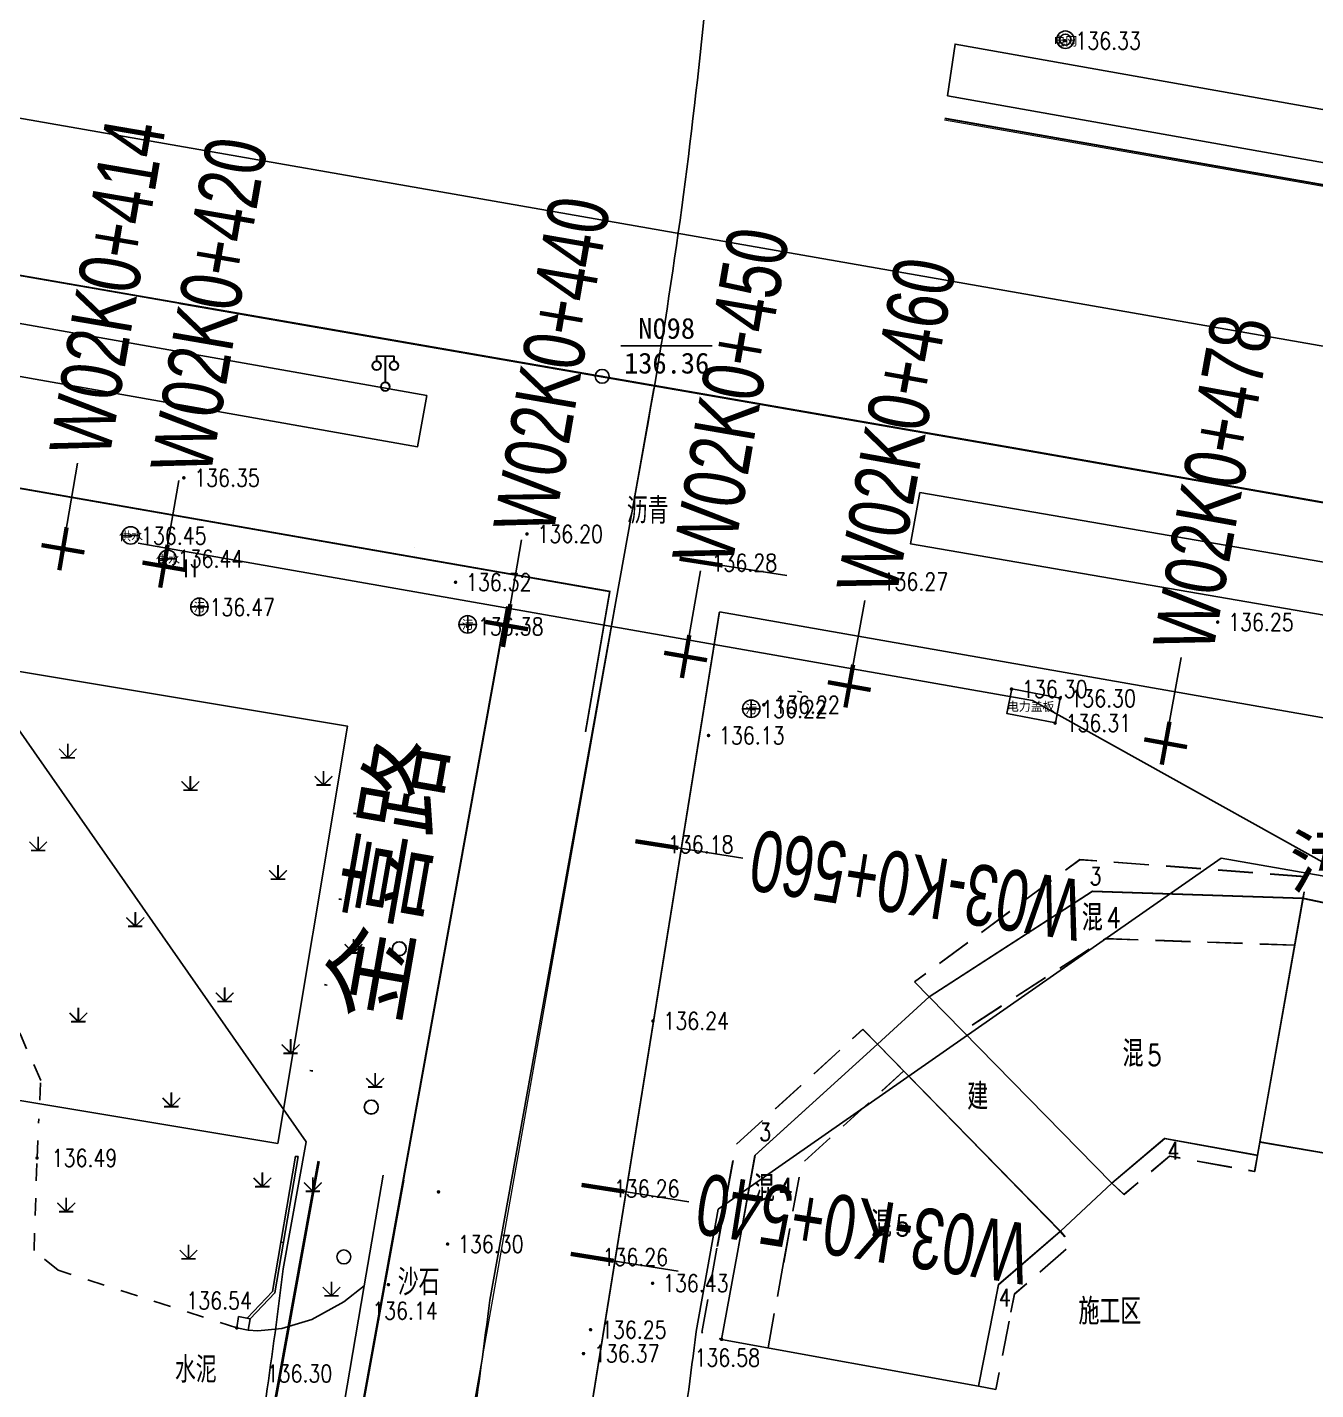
# Model space of a CAD drawing. Extents: x 529262 to 576451, y 2694391 to 2717535.
# Drawn here: x 562261 to 562335.1, y 2710951.9 to 2711030.2 of the extents above; entities that cross this region are included whole.
import ezdxf
from ezdxf.enums import TextEntityAlignment as Align
from ezdxf.xclip import XClip

# ---------------------------------------------------------------- set-up
doc = ezdxf.new("R2010")
doc.units = 0
doc.header["$XCLIPFRAME"] = 0
for name, pattern in [('CONTINOUS', [0]), ('X5', [3, 2, -1]), ('X6', [2, 1, -1])]:
    doc.linetypes.add(name, pattern=pattern)
doc.layers.add('ASSIST', color=7, linetype='Continuous', plot=False)
doc.layers.add('现状管道深度（物探资料）', color=2, linetype='Continuous', plot=False)
for name, color, linetype in [('a红线图', 1, 'Continuous'), ('COMPONENT', 8, 'Continuous'), ('DLDW', 8, 'Continuous'), ('DLSS', 4, 'Continuous'), ('GCD', 8, 'Continuous'), ('GXYZ', 8, 'Continuous'), ('JMD', 8, 'Continuous'), ('KZD', 8, 'Continuous'), ('PP-COM', 7, 'Continuous'), ('RD-中线', 40, 'Continuous'), ('RD-红线', 7, 'Continuous'), ('RD-路名', 7, 'Continuous'), ('ZBTZ', 8, 'Continuous'), ('ZJ', 7, 'Continuous'), ('桩号标注_W02-', 7, 'Continuous'), ('桩号标注_W03-', 7, 'Continuous')]:
    doc.layers.add(name, color=color, linetype=linetype)
doc.layers.add('规划人行道', color=130, linetype='CONTINOUS', lineweight=30)
doc.layers.add('规划道路红线', color=5, linetype='Continuous', lineweight=40)
doc.styles.add('HZ', font='rs.shx', dxfattribs={"width": 0.8, "bigfont": 'hztxt.shx'})
doc.styles.add('JieTuHzTxt', font='smsim.shx', dxfattribs={"width": 0.7, "bigfont": 'smfs.shx'})
doc.styles.add('SEMDI', font='smsim.shx', dxfattribs={"width": 0.75, "bigfont": 'smfs.shx'})
doc.styles.get("Standard").update_dxf_attribs({"font": '', "height": 2.5, "bigfont": 'smfs.shx'})
doc.styles.add('宋体', font='', dxfattribs={"width": 0.75})
doc.styles.add('等线体', font='simhei.ttf')
doc.styles.add('黑体', font='simhei.ttf')
doc.styles.get('Standard').set_extended_font_data('FangSong_GB2312')
doc.styles.get('宋体').set_extended_font_data('SimSun')
doc.linetypes.add('1161', pattern='A,0,[149,AAA.SHX,S=0.15,R=0,X=0,Y=0],-1.6', length=1.6)

# ---------------------------------------------------------------- blocks, each defined once
blk = doc.blocks.new('A$C19FD0107')
at = {"layer": 'RD-中线', "color": 8}
for points in [[(-8698.137, 16639.514), (-8691.597, 16704.734, -0.011785), (-8689.855, 16718.766), (-8665.89, 16880.538, -0.006121), (-8664.724, 16887.789), (-8640.363, 17028.398)], [(-8908.74, 15466.107), (-8808.433, 16020.046, -0.020164), (-8803.168, 16043.652), (-8800.367, 16054.191, 0.021843), (-8794.749, 16079.78), (-8712.596, 16551.512, 0.012582), (-8710.381, 16566.444), (-8701.408, 16616.173, 0.019649), (-8698.137, 16639.514)]]:
    blk.add_lwpolyline(points, format="xyb", dxfattribs=at)
for points in [[(-9929.425, 16843.057), (-8702.785, 16628.344)], [(-8443.288, 16582.934), (-8702.785, 16628.344)]]:
    blk.add_lwpolyline(points, dxfattribs=at)
at = {"layer": 'RD-红线', "color": 8}
for points in [[(-8720.931, 16575.551), (-8741.224, 16604.616, 0.415748)], [(-8668.332, 16591.859), (-8697.244, 16571.672, 0.412666)], [(-8804.863, 16091.65), (-8724.418, 16553.571, 0.012873), (-8722.251, 16568.239), (-8720.931, 16575.551)], [(-8732.444, 16367.599), (-8700.774, 16549.453, 0.012308), (-8698.512, 16564.643), (-8697.244, 16571.672)]]:
    blk.add_lwpolyline(points, format="xyb", dxfattribs=at)
blk.add_lwpolyline([(-8482.208, 16559.289), (-8668.332, 16591.859)], dxfattribs=at)
blk = doc.blocks.new('GC200')
at = {"linetype": 'Continuous', "const_width": 0.2, "flags": 128}
blk.add_lwpolyline([(-0.1, 0, 1), (0.1, 0, 1)], format="xyb", close=True, dxfattribs=at)
blk = doc.blocks.new('gc124')
at = {"color": 8}
for p, q in [((0, 0), (0, 1.6)), ((-1, 1), (0, 0)), ((-0.8, 0), (0.8, 0)), ((0, 0), (1, 1))]:
    blk.add_line(p, q, dxfattribs=at)
blk = doc.blocks.new('gc121')
at = {"color": 8}
for p, q in [((-0.5, -1), (-0.5, 1)), ((0.5, -1), (0.5, 1))]:
    blk.add_line(p, q, dxfattribs=at)
blk = doc.blocks.new('gc122')
at = {"color": 8}
blk.add_circle((0, 0), 0.8, dxfattribs=at)
blk = doc.blocks.new('gc097')
at = {"color": 8}
for p, q in [((-1, 2.9), (-1, 3.5)), ((-1, 3.5), (1, 3.5)), ((0, 0.5), (0, 3.5)), ((1, 3.5), (1, 2.9))]:
    blk.add_line(p, q, dxfattribs=at)
for centre in [(-1, 2.4), (1, 2.4), (0, 0)]:
    blk.add_circle(centre, 0.5, dxfattribs=at)
blk = doc.blocks.new('gc117')
at = {"color": 8}
blk.add_circle((0, 0), 0.8, dxfattribs=at)
blk.add_point((0, 0), dxfattribs=at)
blk = doc.blocks.new('gcbj0109')
at = {"linetype": 'Continuous'}
for radius in [1, 0.645]:
    blk.add_circle((0, 0), radius, dxfattribs=at)
blk = doc.blocks.new('gcbj0102')
for p, q in [((-1, 0), (1, 0)), ((0, -1), (0, 1))]:
    blk.add_line(p, q)
blk.add_circle((0, 0), 1)
blk = doc.blocks.new('gcbj0101')
blk.add_line((-1, 0), (1, 0))
blk.add_circle((0, 0), 1)

msp = doc.modelspace()

# ---------------------------------------------------------------- linework, layer by layer
at = {"layer": 'ASSIST', "linetype": 'Continuous', "flags": 128}
for points, elevation in [([(562342.214, 2710978.486), (562318.815, 2710991.512), (562267.4, 2711000.559)], -6.398), ([(562342.214, 2710978.486), (562318.815, 2710991.512), (562267.4, 2711000.559)], -6.398), ([(562283.263, 2711000.306), (562283.263, 2711000.306)], -143.229), ([(562283.263, 2711000.306), (562283.263, 2711000.306)], -143.229), ([(562318.815, 2710991.512), (562318.815, 2710991.512)], -143.229), ([(562318.815, 2710991.512), (562318.815, 2710991.512)], -143.229)]:
    msp.add_lwpolyline(points, dxfattribs=dict(at, elevation=elevation))
at = {"layer": 'a红线图', "color": 8, "lineweight": 0, "elevation": 137.005}
msp.add_lwpolyline([(562776.02, 2710943.93), (562313.747, 2711024.878)], dxfattribs=at)
msp.add_lwpolyline([(562776.02, 2710943.93), (562313.747, 2711024.878)], dxfattribs=at)
at = {"layer": 'a红线图', "color": 8, "lineweight": 0}
msp.add_lwpolyline([(562196.355, 2710440.012), (562297.055, 2711009.449)], dxfattribs=at)
msp.add_lwpolyline([(562196.355, 2710440.012), (562297.055, 2711009.449)], dxfattribs=at)
at = {"layer": 'DLSS', "color": 8, "linetype": 'Continuous', "const_width": 0.1, "flags": 128}
msp.add_lwpolyline([(562317.629, 2711006.055), (562203.99, 2711025.793)], dxfattribs=at)
for points, elevation in [([(562364.998, 2711016.003), (562330.624, 2711022.027), (562313.762, 2711024.99)], 136.145), ([(562317.617, 2711006.042), (562269.779, 2711014.351)], -143.229)]:
    msp.add_lwpolyline(points, dxfattribs=dict(at, elevation=elevation))
at = {"layer": 'DLSS', "color": 8, "linetype": 'Continuous', "const_width": 0.1}
for points in [[(562202.277, 2711013.967), (562246.459, 2711006.195), (562267.193, 2711002.568)], [(562317.629, 2711006.055), (562337.477, 2711002.568)], [(562267.193, 2711002.568), (562294.513, 2710997.789), (562293.118, 2710989.714)]]:
    msp.add_lwpolyline(points, dxfattribs=at)
at = {"layer": 'DLSS', "color": 8, "linetype": 'Continuous', "const_width": 0.1, "elevation": -143.229}
msp.add_lwpolyline([(562317.617, 2711006.042), (562337.465, 2711002.555)], dxfattribs=at)
at = {"layer": 'DLSS', "linetype": 'Continuous', "const_width": 0.1, "flags": 128}
msp.add_lwpolyline([(562300.817, 2710996.61), (562292.121, 2710942.591)], dxfattribs=at)
at = {"layer": 'DLSS', "linetype": 'X6'}
msp.add_lwpolyline([(562261.75, 2710968.532), (562261.802, 2710969.673), (562260.632, 2710972.307), (562258.955, 2710974.906), (562257.348, 2710976.908), (562250.856, 2710980.517), (562244.828, 2710982.361), (562239.174, 2710984.506)], dxfattribs=at)
at = {"layer": 'DLSS', "linetype": 'X6', "elevation": -143.229}
msp.add_lwpolyline([(562273.067, 2710955.447), (562262.795, 2710958.758), (562261.417, 2710959.902), (562261.589, 2710965.215), (562261.691, 2710967.463)], dxfattribs=at)
at = {"layer": 'JMD', "linetype": 'Continuous'}
for p, q in [((562305.309, 2710992.053, -143.229), (562305.554, 2710992.003, -143.229)), ((562279.921, 2710985.004, -143.229), (562279.773, 2710985.029, -143.229)), ((562279.933, 2710985.017), (562279.785, 2710985.042)), ((562279.088, 2710980.074, -143.229), (562278.94, 2710980.099, -143.229)), ((562279.1, 2710980.087), (562278.952, 2710980.112)), ((562278.255, 2710975.144, -143.229), (562278.107, 2710975.169, -143.229)), ((562278.267, 2710975.157), (562278.119, 2710975.182)), ((562277.422, 2710970.214, -143.229), (562277.274, 2710970.239, -143.229)), ((562277.434, 2710970.227), (562277.286, 2710970.252)), ((562276.589, 2710965.284, -143.229), (562276.441, 2710965.309, -143.229)), ((562276.589, 2710965.284, -143.229), (562276.441, 2710965.309, -143.229)), ((562276.601, 2710965.297), (562276.453, 2710965.322)), ((562275.756, 2710960.354, -143.229), (562275.608, 2710960.379, -143.229))]:
    msp.add_line(p, q, dxfattribs=at)
at = {"layer": 'JMD', "linetype": 'Continuous', "flags": 128}
for points in [[(562241.007, 2710996.442), (562279.427, 2710990.045), (562275.425, 2710966.052), (562237.005, 2710972.45)], [(562317.625, 2710992.193), (562320.407, 2710991.66), (562320.131, 2710990.237), (562317.349, 2710990.77)]]:
    msp.add_lwpolyline(points, close=True, dxfattribs=at)
at = {"layer": 'JMD', "linetype": 'X5', "flags": 128}
for points, elevation in [([(562312.869, 2710974.475), (562312.028, 2710975.338), (562321.528, 2710982.366), (562334.586, 2710981.381), (562334.356, 2710980.135)], -6.861), ([(562312.881, 2710974.488), (562312.04, 2710975.351), (562321.54, 2710982.379), (562334.598, 2710981.394), (562334.368, 2710980.148)], 136.368), ([(562333.88, 2710977.446), (562323.003, 2710977.816), (562314.799, 2710972.505)], -6.51), ([(562333.892, 2710977.458), (562323.014, 2710977.829), (562314.811, 2710972.518)], 136.719), ([(562309.899, 2710971.753), (562309.056, 2710972.605), (562301.753, 2710965.973), (562300.677, 2710960.037)], -6.894), ([(562309.911, 2710971.766), (562309.068, 2710972.618), (562301.765, 2710965.985), (562300.686, 2710960.035)], 136.335), ([(562304.502, 2710959.202), (562305.531, 2710964.873), (562311.407, 2710970.21)], -143.229), ([(562323.368, 2710963.759), (562324.073, 2710963.113), (562326.684, 2710965.316), (562331.576, 2710964.435), (562331.744, 2710965.368)], -6.739), ([(562323.38, 2710963.772), (562324.085, 2710963.126), (562326.695, 2710965.329), (562331.588, 2710964.448), (562331.756, 2710965.381)], 136.49), ([(562317.57, 2710956.35), (562317.774, 2710957.388), (562321.066, 2710960.233), (562320.41, 2710960.992)], -6.421), ([(562317.579, 2710956.348), (562317.785, 2710957.401), (562321.078, 2710960.245), (562320.422, 2710961.005)], 136.808), ([(562300.677, 2710960.037), (562299.797, 2710955.187), (562300.942, 2710954.788)], -6.894), ([(562303.614, 2710954.302), (562304.502, 2710959.202)], -143.229), ([(562315.714, 2710952.098), (562316.699, 2710951.904), (562317.57, 2710956.35)], -6.421)]:
    msp.add_lwpolyline(points, dxfattribs=dict(at, elevation=elevation))
at = {"layer": 'JMD', "linetype": 'Continuous', "flags": 128}
for points, elevation in [([(562334.356, 2710980.135), (562322.247, 2710980.546), (562312.869, 2710974.475), (562323.368, 2710963.759), (562326.413, 2710966.328), (562331.744, 2710965.368)], -6.51), ([(562334.368, 2710980.148), (562322.258, 2710980.559), (562312.881, 2710974.488), (562323.38, 2710963.772), (562326.425, 2710966.341), (562331.756, 2710965.381)], 136.719), ([(562334.356, 2710980.135), (562331.88, 2710966.135), (562339.775, 2710964.777), (562340.445, 2710968.593), (562342.214, 2710978.486)], -6.51), ([(562334.368, 2710980.148), (562331.891, 2710966.147), (562339.787, 2710964.79), (562340.457, 2710968.606), (562342.226, 2710978.499)], 136.719), ([(562309.899, 2710971.753), (562312.869, 2710974.475), (562323.368, 2710963.759), (562320.41, 2710960.992)], -6.894), ([(562309.911, 2710971.766), (562312.881, 2710974.488), (562323.38, 2710963.772), (562320.422, 2710961.005)], 136.335), ([(562273.178, 2710956.102), (562273.833, 2710955.973), (562273.722, 2710955.318), (562273.067, 2710955.447)], -143.229)]:
    msp.add_lwpolyline(points, close=True, dxfattribs=dict(at, elevation=elevation))
for points, elevation in [([(562316.589, 2710956.564), (562316.855, 2710957.921), (562320.41, 2710960.992), (562309.899, 2710971.753), (562302.859, 2710965.359), (562301.847, 2710959.781)], -6.646), ([(562316.598, 2710956.562), (562316.867, 2710957.934), (562320.422, 2710961.005), (562309.911, 2710971.766), (562302.871, 2710965.372), (562301.856, 2710959.779)], 136.583), ([(562301.847, 2710959.781), (562300.942, 2710954.788), (562315.714, 2710952.098), (562316.589, 2710956.564)], -6.646)]:
    msp.add_lwpolyline(points, dxfattribs=dict(at, elevation=elevation))
at = {"layer": 'JMD', "linetype": 'X5', "flags": 128}
msp.add_lwpolyline([(562304.511, 2710959.2), (562305.542, 2710964.886), (562311.418, 2710970.222)], dxfattribs=at)
at = {"layer": 'JMD', "linetype": 'Continuous', "elevation": -143.229}
for points in [[(562273.658, 2710956.008), (562275.127, 2710957.532), (562276.444, 2710965.326)], [(562273.833, 2710955.973), (562275.267, 2710957.461), (562276.591, 2710965.293)]]:
    msp.add_lwpolyline(points, dxfattribs=at)
at = {"layer": 'KZD', "linetype": 'Continuous'}
msp.add_line((562295.157, 2711011.918, 136.356), (562300.407, 2711011.918, 136.356), dxfattribs=at)
at = {"layer": 'ZBTZ', "linetype": '1161', "flags": 128}
for points in [[(562283.989, 2711009.059), (562025.363, 2711054.865), (562024.807, 2711051.914), (562283.465, 2711006.105)], [(562535.703, 2710989.913), (562314.36, 2711029.257), (562313.934, 2711026.288), (562535.177, 2710986.959)], [(562528.101, 2710966.262), (562312.346, 2711003.478), (562311.8, 2711000.527), (562311.8, 2711000.527), (562527.591, 2710963.305)]]:
    msp.add_lwpolyline(points, close=True, dxfattribs=at)
msp.add_lwpolyline([(562537.106, 2710955.149), (562300.817, 2710996.61)], dxfattribs=at)
for points, elevation in [([(562281.484, 2710964.226), (562280.397, 2710957.865)], -6.997), ([(562280.397, 2710957.865), (562278.088, 2710944.343), (562278.262, 2710944.48)], -143.229)]:
    msp.add_lwpolyline(points, dxfattribs=dict(at, elevation=elevation))
at = {"layer": 'ZBTZ', "linetype": '1161', "elevation": -143.229}
msp.add_lwpolyline([(562280.397, 2710957.865), (562279.227, 2710956.94), (562277.392, 2710955.927), (562275.666, 2710955.406), (562274.278, 2710955.275), (562273.722, 2710955.318)], dxfattribs=at)
at = {"layer": '桩号标注_W02-'}
for p, q in [((562263.079, 2711000.242), (562263.921, 2711005.171)), ((562268.88, 2710999.238), (562269.733, 2711004.165)), ((562288.587, 2710995.828), (562289.44, 2711000.755)), ((562298.873, 2710994.048), (562299.726, 2710998.975)), ((562308.282, 2710992.349), (562309.171, 2710997.269)), ((562326.47, 2710989.063), (562327.359, 2710993.983))]:
    msp.add_line(p, q, dxfattribs=at)
at = {"layer": '桩号标注_W02-', "const_width": 0.25}
for points in [[(562263.29, 2711001.474), (562262.869, 2710999.01)], [(562264.311, 2711000.032), (562261.847, 2711000.453)], [(562269.093, 2711000.47), (562268.667, 2710998.007)], [(562270.112, 2710999.025), (562267.649, 2710999.451)], [(562288.801, 2710997.06), (562288.374, 2710994.597)], [(562289.819, 2710995.615), (562287.356, 2710996.041)], [(562299.086, 2710995.28), (562298.66, 2710992.817)], [(562300.105, 2710993.835), (562297.641, 2710994.262)], [(562308.504, 2710993.579), (562308.06, 2710991.119)], [(562309.512, 2710992.126), (562307.052, 2710992.571)], [(562326.692, 2710990.293), (562326.247, 2710987.833)], [(562327.7, 2710988.841), (562325.24, 2710989.285)]]:
    msp.add_lwpolyline(points, dxfattribs=at)
at = {"layer": '桩号标注_W03-'}
for p, q in [((562299.759, 2710999.477), (562304.699, 2710998.704)), ((562297.218, 2710983.236), (562302.158, 2710982.463)), ((562294.126, 2710963.476), (562299.065, 2710962.703)), ((562293.504, 2710959.503), (562298.44, 2710958.706))]:
    msp.add_line(p, q, dxfattribs=at)
at = {"layer": '桩号标注_W03-', "const_width": 0.25}
for points in [[(562298.525, 2710999.67), (562300.994, 2710999.283)], [(562295.983, 2710983.429), (562298.453, 2710983.042)], [(562292.891, 2710963.669), (562295.361, 2710963.283)], [(562292.27, 2710959.702), (562294.738, 2710959.304)]]:
    msp.add_lwpolyline(points, dxfattribs=at)
at = {"layer": '规划人行道'}
for q in [(562288.624, 2710996.942), (562288.624, 2710996.942), (562282.676, 2710963.965)]:
    msp.add_line((562263.002, 2710855.315), q, dxfattribs=at)
at = {"layer": '规划道路红线'}
msp.add_line((562189.418, 2710477.016), (562277.788, 2710965.032), dxfattribs=at)
msp.add_line((562189.418, 2710477.016), (562277.788, 2710965.032), dxfattribs=at)
msp.add_line((562189.418, 2710477.016), (562277.788, 2710965.032), dxfattribs=at)

# ---------------------------------------------------------------- block references
at = {"layer": 'COMPONENT', "linetype": 'Continuous', "xscale": 0.5, "yscale": 0.5}
for name, p in [('gcbj0109', (562320.706, 2711029.513)), ('gcbj0101', (562266.968, 2711001.01)), ('gcbj0101', (562269.092, 2710999.666)), ('gcbj0102', (562270.921, 2710996.904)), ('gcbj0102', (562286.345, 2710995.897)), ('gcbj0102', (562302.645, 2710991.048))]:
    msp.add_blockref(name, p, dxfattribs=at)
at = {"layer": 'DLDW', "linetype": 'Continuous', "xscale": 0.5, "yscale": 0.5, "zscale": 0.5}
msp.add_blockref('gc097', (562281.601, 2711009.561, -6.539), dxfattribs=at)
at = {"layer": 'DLDW', "color": 252, "linetype": 'Continuous', "xscale": 0.5, "yscale": 0.5, "zscale": 0.5}
msp.add_blockref('gc097', (562281.613, 2711009.574, 136.69), dxfattribs=at)
at = {"layer": 'GCD', "linetype": 'Continuous'}
ref = msp.add_blockref('GC200', (562320.678, 2711029.455, 136.329), dxfattribs=dict(at, xscale=0.5, yscale=0.5, zscale=0.5))
ref.add_attrib('height', '136.33', dxfattribs={"linetype": 'Continuous', "height": 1, "style": 'HZ', "width": 0.8}).set_placement((562321.278, 2711029.455, 136.329), align=Align.MIDDLE_LEFT)
ref = msp.add_blockref('GC200', (562270.026, 2711004.323, 136.345), dxfattribs=dict(at, xscale=0.5, yscale=0.5, zscale=0.5))
ref.add_attrib('height', '136.35', dxfattribs={"linetype": 'Continuous', "height": 1, "style": 'HZ', "width": 0.8}).set_placement((562270.626, 2711004.323, 136.345), align=Align.MIDDLE_LEFT)
ref = msp.add_blockref('GC200', (562266.964, 2711000.994, 136.448), dxfattribs=dict(at, xscale=0.5, yscale=0.5, zscale=0.5))
ref.add_attrib('height', '136.45', dxfattribs={"linetype": 'Continuous', "height": 1, "style": 'HZ', "width": 0.8}).set_placement((562267.564, 2711000.994, 136.448), align=Align.MIDDLE_LEFT)
ref = msp.add_blockref('GC200', (562289.753, 2711001.094, 136.199), dxfattribs=dict(at, xscale=0.5, yscale=0.5, zscale=0.5))
ref.add_attrib('height', '136.20', dxfattribs={"linetype": 'Continuous', "height": 1, "style": 'HZ', "width": 0.8}).set_placement((562290.353, 2711001.094, 136.199), align=Align.MIDDLE_LEFT)
ref = msp.add_blockref('GC200', (562269.073, 2710999.667, 136.437), dxfattribs=dict(at, xscale=0.5, yscale=0.5, zscale=0.5))
ref.add_attrib('height', '136.44', dxfattribs={"linetype": 'Continuous', "height": 1, "style": 'HZ', "width": 0.8}).set_placement((562269.673, 2710999.667, 136.437), align=Align.MIDDLE_LEFT)
ref = msp.add_blockref('GC200', (562299.767, 2710999.441, 136.277), dxfattribs=dict(at, xscale=0.5, yscale=0.5, zscale=0.5))
ref.add_attrib('height', '136.28', dxfattribs={"linetype": 'Continuous', "height": 1, "style": 'HZ', "width": 0.8}).set_placement((562300.367, 2710999.441, 136.277), align=Align.MIDDLE_LEFT)
ref = msp.add_blockref('GC200', (562285.646, 2710998.319, 136.324), dxfattribs=dict(at, xscale=0.5, yscale=0.5, zscale=0.5))
ref.add_attrib('height', '136.32', dxfattribs={"linetype": 'Continuous', "height": 1, "style": 'HZ', "width": 0.8}).set_placement((562286.246, 2710998.319, 136.324), align=Align.MIDDLE_LEFT)
ref = msp.add_blockref('GC200', (562309.596, 2710998.353, 136.27), dxfattribs=dict(at, xscale=0.5, yscale=0.5, zscale=0.5))
ref.add_attrib('height', '136.27', dxfattribs={"linetype": 'Continuous', "height": 1, "style": 'HZ', "width": 0.8}).set_placement((562310.196, 2710998.353, 136.27), align=Align.MIDDLE_LEFT)
ref = msp.add_blockref('GC200', (562270.9, 2710996.882, 136.469), dxfattribs=dict(at, xscale=0.5, yscale=0.5, zscale=0.5))
ref.add_attrib('height', '136.47', dxfattribs={"linetype": 'Continuous', "height": 1, "style": 'HZ', "width": 0.8}).set_placement((562271.5, 2710996.882, 136.469), align=Align.MIDDLE_LEFT)
ref = msp.add_blockref('GC200', (562286.337, 2710995.774, 136.375), dxfattribs=dict(at, xscale=0.5, yscale=0.5, zscale=0.5))
ref.add_attrib('height', '136.38', dxfattribs={"linetype": 'Continuous', "height": 1, "style": 'HZ', "width": 0.8}).set_placement((562286.937, 2710995.774, 136.375), align=Align.MIDDLE_LEFT)
ref = msp.add_blockref('GC200', (562329.462, 2710996.025, 136.245), dxfattribs=dict(at, xscale=0.5, yscale=0.5, zscale=0.5))
ref.add_attrib('height', '136.25', dxfattribs={"linetype": 'Continuous', "height": 1, "style": 'HZ', "width": 0.8}).set_placement((562330.062, 2710996.025, 136.245), align=Align.MIDDLE_LEFT)
ref = msp.add_blockref('GC200', (562317.609, 2710992.175, 136.298), dxfattribs=dict(at, xscale=0.5, yscale=0.5, zscale=0.5))
ref.add_attrib('height', '136.30', dxfattribs={"linetype": 'Continuous', "height": 1, "style": 'HZ', "width": 0.8}).set_placement((562318.209, 2710992.175, 136.298), align=Align.MIDDLE_LEFT)
ref = msp.add_blockref('GC200', (562320.391, 2710991.642, 136.295), dxfattribs=dict(at, xscale=0.5, yscale=0.5, zscale=0.5))
ref.add_attrib('height', '136.30', dxfattribs={"linetype": 'Continuous', "height": 1, "style": 'HZ', "width": 0.8}).set_placement((562320.991, 2710991.642, 136.295), align=Align.MIDDLE_LEFT)
ref = msp.add_blockref('GC200', (562302.622, 2710991.026, 136.222), dxfattribs=dict(at, xscale=0.5, yscale=0.5, zscale=0.5))
ref.add_attrib('height', '136.22', dxfattribs={"linetype": 'Continuous', "height": 1, "style": 'HZ', "width": 0.8}).set_placement((562303.222, 2710991.026, 136.222), align=Align.MIDDLE_LEFT)
ref = msp.add_blockref('GC200', (562303.367, 2710991.269, 136.218), dxfattribs=dict(at, xscale=0.5, yscale=0.5, zscale=0.5))
ref.add_attrib('height', '136.22', dxfattribs={"linetype": 'Continuous', "height": 1, "style": 'HZ', "width": 0.8}).set_placement((562303.967, 2710991.269, 136.218), align=Align.MIDDLE_LEFT)
ref = msp.add_blockref('GC200', (562320.115, 2710990.219, 136.313), dxfattribs=dict(at, xscale=0.5, yscale=0.5, zscale=0.5))
ref.add_attrib('height', '136.31', dxfattribs={"linetype": 'Continuous', "height": 1, "style": 'HZ', "width": 0.8}).set_placement((562320.715, 2710990.219, 136.313), align=Align.MIDDLE_LEFT)
ref = msp.add_blockref('GC200', (562300.191, 2710989.508, 136.131), dxfattribs=dict(at, xscale=0.5, yscale=0.5, zscale=0.5))
ref.add_attrib('height', '136.13', dxfattribs={"linetype": 'Continuous', "height": 1, "style": 'HZ', "width": 0.8}).set_placement((562300.791, 2710989.508, 136.131), align=Align.MIDDLE_LEFT)
ref = msp.add_blockref('GC200', (562297.255, 2710983.244, 136.18), dxfattribs=dict(at, xscale=0.5, yscale=0.5, zscale=0.5))
ref.add_attrib('height', '136.18', dxfattribs={"linetype": 'Continuous', "height": 1, "style": 'HZ', "width": 0.8}).set_placement((562297.855, 2710983.244, 136.18), align=Align.MIDDLE_LEFT)
ref = msp.add_blockref('GC200', (562296.997, 2710973.094, 136.24), dxfattribs=dict(at, xscale=0.5, yscale=0.5, zscale=0.5))
ref.add_attrib('height', '136.24', dxfattribs={"linetype": 'Continuous', "height": 1, "style": 'HZ', "width": 0.8}).set_placement((562297.597, 2710973.094, 136.24), align=Align.MIDDLE_LEFT)
at = {"layer": 'GCD', "linetype": 'Continuous', "xscale": 0.5, "yscale": 0.5}
for p in [(562261.589, 2710965.215, 136.494), (562284.667, 2710963.266, 136.111), (562281.789, 2710957.935, 136.137), (562300.942, 2710954.788, 136.583)]:
    msp.add_blockref('GC200', p, dxfattribs=at)
at = {"layer": 'GCD', "linetype": 'Continuous'}
ref = msp.add_blockref('GC200', (562294.149, 2710963.454, 136.26), dxfattribs=dict(at, xscale=0.5, yscale=0.5, zscale=0.5))
ref.add_attrib('height', '136.26', dxfattribs={"linetype": 'Continuous', "height": 1, "style": 'HZ', "width": 0.8}).set_placement((562294.749, 2710963.454, 136.26), align=Align.MIDDLE_LEFT)
ref = msp.add_blockref('GC200', (562285.188, 2710960.265, 136.297), dxfattribs=dict(at, xscale=0.5, yscale=0.5, zscale=0.5))
ref.add_attrib('height', '136.30', dxfattribs={"linetype": 'Continuous', "height": 1, "style": 'HZ', "width": 0.8}).set_placement((562285.788, 2710960.265, 136.297), align=Align.MIDDLE_LEFT)
ref = msp.add_blockref('GC200', (562293.495, 2710959.516, 136.263), dxfattribs=dict(at, xscale=0.5, yscale=0.5, zscale=0.5))
ref.add_attrib('height', '136.26', dxfattribs={"linetype": 'Continuous', "height": 1, "style": 'HZ', "width": 0.8}).set_placement((562294.095, 2710959.516, 136.263), align=Align.MIDDLE_LEFT)
ref = msp.add_blockref('GC200', (562296.973, 2710958.014, 136.428), dxfattribs=dict(at, xscale=0.5, yscale=0.5, zscale=0.5))
ref.add_attrib('height', '136.43', dxfattribs={"linetype": 'Continuous', "height": 1, "style": 'HZ', "width": 0.8}).set_placement((562297.573, 2710958.014, 136.428), align=Align.MIDDLE_LEFT)
at = {"layer": 'GCD', "linetype": 'Continuous', "xscale": 0.5, "yscale": 0.5, "zscale": 0.5}
msp.add_blockref('GC200', (562273.067, 2710955.447, 136.54), dxfattribs=at)
at = {"layer": 'GCD', "linetype": 'Continuous'}
ref = msp.add_blockref('GC200', (562293.408, 2710955.342, 136.253), dxfattribs=dict(at, xscale=0.5, yscale=0.5, zscale=0.5))
ref.add_attrib('height', '136.25', dxfattribs={"linetype": 'Continuous', "height": 1, "style": 'HZ', "width": 0.8}).set_placement((562294.008, 2710955.342, 136.253), align=Align.MIDDLE_LEFT)
ref = msp.add_blockref('GC200', (562293.003, 2710953.97, 136.37), dxfattribs=dict(at, xscale=0.5, yscale=0.5, zscale=0.5))
ref.add_attrib('height', '136.37', dxfattribs={"linetype": 'Continuous', "height": 1, "style": 'HZ', "width": 0.8}).set_placement((562293.603, 2710953.97, 136.37), align=Align.MIDDLE_LEFT)
at = {"layer": 'KZD', "linetype": 'Continuous', "xscale": 0.5, "yscale": 0.5, "zscale": 0.5}
msp.add_blockref('gc117', (562294.072, 2711010.157, 136.356), dxfattribs=at)
at = {"layer": 'PP-COM'}
ref = msp.add_blockref('A$C19FD0107', (570997.993, 2694390.603), dxfattribs=at)
XClip(ref).set_block_clipping_path([(-9366.4383134884, 14428.6043910822), (-3328.4480743363, 17452.7484863754)])
at = {"layer": 'ZBTZ', "linetype": 'Continuous', "xscale": 0.5, "yscale": 0.5}
for name, p in [('gc121', (562270.391, 2710999.107, -143.229)), ('gc121', (562270.402, 2710999.12)), ('gc124', (562263.363, 2710988.232)), ('gc124', (562278.051, 2710986.65, -143.229)), ('gc124', (562278.063, 2710986.662)), ('gc124', (562270.4, 2710986.356, -143.229)), ('gc124', (562270.411, 2710986.369)), ('gc124', (562261.658, 2710982.89)), ('gc124', (562275.435, 2710981.239, -143.229)), ('gc124', (562275.435, 2710981.239, -143.229)), ('gc124', (562275.447, 2710981.251)), ('gc124', (562275.447, 2710981.251)), ('gc124', (562267.228, 2710978.533, -143.229)), ('gc124', (562267.239, 2710978.546)), ('gc124', (562279.776, 2710976.991, -143.229)), ('gc124', (562279.788, 2710977.004)), ('gc124', (562272.369, 2710974.204, -143.229)), ('gc124', (562272.38, 2710974.217)), ('gc124', (562263.952, 2710973.043, -143.229)), ('gc124', (562263.964, 2710973.055)), ('gc124', (562276.157, 2710971.228, -143.229)), ('gc124', (562276.169, 2710971.241)), ('gc124', (562281.018, 2710969.289, -143.229)), ('gc124', (562281.03, 2710969.301)), ('gc124', (562269.302, 2710968.162, -143.229)), ('gc124', (562269.314, 2710968.175)), ('gc124', (562274.533, 2710963.563, -143.229)), ('gc124', (562274.533, 2710963.563, -143.229)), ('gc124', (562274.545, 2710963.575)), ('gc124', (562277.435, 2710963.29, -143.229)), ('gc124', (562277.435, 2710963.29, -143.229)), ('gc124', (562277.447, 2710963.303)), ('gc124', (562263.259, 2710962.12, -143.229)), ('gc124', (562263.259, 2710962.12, -143.229)), ('gc124', (562263.271, 2710962.132)), ('gc124', (562270.294, 2710959.414, -143.229)), ('gc124', (562278.519, 2710957.292, -143.229)), ('gc124', (562278.519, 2710957.292, -143.229))]:
    msp.add_blockref(name, p, dxfattribs=at)
at = {"layer": 'ZBTZ', "linetype": 'Continuous', "xscale": 0.5, "yscale": 0.5, "zscale": 0.5}
for p in [(562282.404, 2710977.237, -143.229), (562282.416, 2710977.25), (562280.795, 2710968.133, -143.229), (562280.806, 2710968.145), (562279.228, 2710959.527, -143.229)]:
    msp.add_blockref('gc122', p, dxfattribs=at)

# ---------------------------------------------------------------- texts
at = {"layer": 'GCD', "linetype": 'Continuous', "style": 'HZ', "width": 0.8}
for s, p in [('136.49', (562264.314, 2710965.215)), ('136.54', (562272.056, 2710957.017)), ('136.14', (562282.743, 2710956.432)), ('136.58', (562301.268, 2710953.735)), ('136.30', (562276.675, 2710952.82))]:
    msp.add_text(s, height=1, dxfattribs=at).set_placement(p, align=Align.MIDDLE)
at = {"layer": 'GXYZ', "linetype": 'Continuous', "style": '宋体'}
for s, p in [('电网', (562320.702, 2711029.44)), ('供水', (562266.995, 2711000.983)), ('供水', (562269.118, 2710999.64)), ('污', (562270.922, 2710996.898)), ('污', (562286.345, 2710995.891)), ('污', (562302.645, 2710991.042)), ('电力盖板', (562318.712, 2710991.186))]:
    msp.add_text(s, height=0.5, dxfattribs=at).set_placement(p, align=Align.MIDDLE)
at = {"layer": 'JMD', "linetype": 'Continuous', "style": 'HZ', "width": 0.8}
for s, height, p in [('混', 1.5, (562322.847, 2710979.028, -143.229)), ('混', 1.5, (562322.859, 2710979.04)), ('4', 1.2, (562323.892, 2710979.032, -143.229)), ('4', 1.2, (562323.903, 2710979.044)), ('混', 1.5, (562325.188, 2710971.208, -143.229)), ('混', 1.5, (562325.2, 2710971.221)), ('5', 1.2, (562326.233, 2710971.119, -143.229)), ('5', 1.2, (562326.244, 2710971.132)), ('混', 1.5, (562303.991, 2710963.46, -143.229)), ('混', 1.5, (562304.003, 2710963.473)), ('4', 1.2, (562305.036, 2710963.464, -143.229)), ('4', 1.2, (562305.048, 2710963.477)), ('混', 1.5, (562310.715, 2710961.406, -143.229)), ('混', 1.5, (562310.726, 2710961.419)), ('5', 1.2, (562311.759, 2710961.317, -143.229)), ('5', 1.2, (562311.771, 2710961.33))]:
    msp.add_text(s, height=height, dxfattribs=at).set_placement(p, align=Align.MIDDLE_RIGHT)
for p in [(562315.662, 2710968.821, -143.229), (562315.673, 2710968.833)]:
    msp.add_text('建', height=1.5, dxfattribs=at).set_placement(p, align=Align.MIDDLE)
at = {"layer": 'KZD', "linetype": 'Continuous', "style": '等线体'}
for s, p in [('N098', (562297.782, 2711012.918, 136.356)), ('136.36', (562297.782, 2711010.918, 136.356))]:
    msp.add_text(s, height=1.2, dxfattribs=at).set_placement(p, align=Align.MIDDLE_CENTER)
at = {"layer": 'RD-路名', "color": 7, "style": '黑体'}
msp.add_text('金喜路', height=4, rotation=80.08298, dxfattribs=at).set_placement((562281.593, 2710981.255), align=Align.MIDDLE)
at = {"layer": 'ZJ', "color": 8, "linetype": 'Continuous', "ltscale": 0.5, "style": 'HZ', "width": 0.8}
msp.add_text('沥青', height=1.5, dxfattribs=at).set_placement((562296.697, 2711002.509), align=Align.MIDDLE)
at = {"layer": 'ZJ', "color": 8, "linetype": 'Continuous', "style": 'HZ', "width": 0.8}
for s, height, p in [('3', 1, (562322.434, 2710981.41, -143.229)), ('3', 1, (562322.445, 2710981.423)), ('3', 1, (562303.443, 2710966.7, -279.597)), ('3', 1, (562303.454, 2710966.713, -136.368)), ('4', 1, (562326.912, 2710965.632, -143.229)), ('4', 1, (562326.924, 2710965.644)), ('沙石', 1.5, (562283.527, 2710958.141, -143.229)), ('4', 1, (562317.219, 2710957.181, -279.597)), ('4', 1, (562317.23, 2710957.194, -136.368)), ('施工区', 1.5, (562323.254, 2710956.464, -143.229)), ('施工区', 1.5, (562323.266, 2710956.476)), ('水泥', 1.5, (562270.715, 2710953.122, -143.229))]:
    msp.add_text(s, height=height, dxfattribs=at).set_placement(p, align=Align.MIDDLE)
at = {"layer": '桩号标注_W02-', "style": 'SEMDI', "width": 0.75}
for s, rotation, p in [('W02K0+414', 80.30586, (562264.005, 2711005.664)), ('W02K0+420', 80.18304, (562269.818, 2711004.658)), ('W02K0+440', 80.18304, (562289.525, 2711001.248)), ('W02K0+450', 80.18304, (562299.811, 2710999.468)), ('W02K0+460', 79.75962, (562309.26, 2710997.761)), ('W02K0+478', 79.75962, (562327.447, 2710994.475))]:
    msp.add_text(s, height=3.5, rotation=rotation, dxfattribs=at).set_placement(p, align=Align.MIDDLE_LEFT)
at = {"layer": '桩号标注_W03-', "style": 'JieTuHzTxt', "width": 0.7}
for s, p in [('W03-K0+560', (562302.652, 2710982.385)), ('W03-K0+540', (562299.559, 2710962.626))]:
    msp.add_text(s, height=3.5, rotation=171.10565, dxfattribs=at).set_placement(p, align=Align.MIDDLE_RIGHT)
at = {"layer": '现状管道深度（物探资料）'}
msp.add_text('污水井深1.2m,d600', height=3, dxfattribs=at).set_placement((562350.94, 2710982.241, -6.687), align=Align.MIDDLE_CENTER)

doc.saveas('drawing.dxf')
